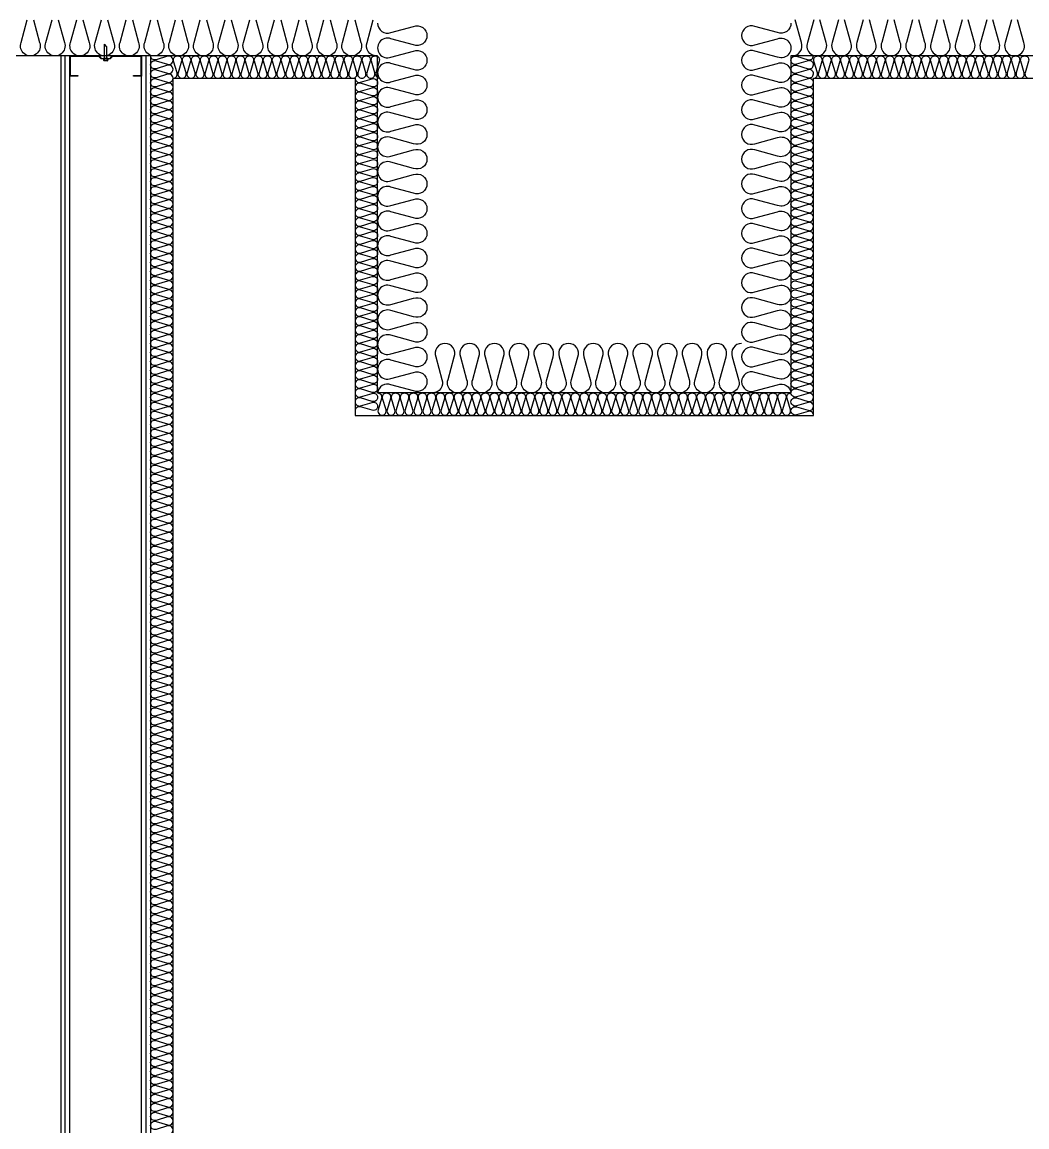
# Model space of a CAD drawing. Header units: millimetres. Extents: x 19868 to 801382, y -4805 to 85279.
# Drawn here: x 331637 to 333873, y 77936 to 80394 of the extents above; entities that cross this region are included whole.
import ezdxf

# ---------------------------------------------------------------- set-up
doc = ezdxf.new("R2010")
doc.units = ezdxf.units.MM
doc.header["$LTSCALE"] = 250
for name, color, linetype in [('8입면선', 8, 'Continuous'), ('A-WALL-D', 7, 'Continuous'), ('GAGAM-DT', 7, 'Continuous'), ('ISL', 251, 'Continuous'), ('입면', 7, 'Continuous')]:
    doc.layers.add(name, color=color, linetype=linetype)

# ---------------------------------------------------------------- blocks, each defined once
blk = doc.blocks.new('*U123')
at = {"layer": '8입면선', "color": 8}
for p, q in [((3316397.6, 472011.4), (3316397.6, 477051.4)), ((3316577.6, 472011.4), (3316577.6, 477051.4))]:
    blk.add_line(p, q, dxfattribs=at)
at = {"layer": 'A-WALL-D'}
for p, q in [((3316387.6, 477051.4), (3316387.6, 472011.4)), ((3316407.6, 477051.4), (3316387.6, 477051.4)), ((3316407.6, 472021.4), (3316407.6, 477051.4)), ((3316567.6, 472021.4), (3316567.6, 477051.4)), ((3316587.6, 477051.4), (3316567.6, 477051.4)), ((3316587.6, 477051.4), (3316587.6, 472011.4))]:
    blk.add_line(p, q, dxfattribs=at)
at = {"layer": 'GAGAM-DT', "color": 8}
for p, q in [((3316485.3, 477045.6), (3316485.3, 477077)), ((3316490.3, 477071.5), (3316485.3, 477077)), ((3316490.3, 477045.6), (3316490.3, 477071.5)), ((3316492.7, 477045.6), (3316482.8, 477045.6)), ((3316482.8, 477045.6), (3316482.8, 477042.1)), ((3316491.2, 477040.6), (3316484.3, 477040.6)), ((3316485.3, 477045.6), (3316485.3, 477040.6)), ((3316490.3, 477045.6), (3316490.3, 477040.6)), ((3316492.7, 477045.6), (3316492.7, 477042.1))]:
    blk.add_line(p, q, dxfattribs=at)
for centre, start, end in [((3316484.3, 477042.1), 180, 270), ((3316491.2, 477042.1), 270, 0)]:
    blk.add_arc(centre, 1.51, start, end, dxfattribs=at)
at = {"layer": '입면', "color": 6}
for p, q in [((3316407.6, 477006.4), (3316407.6, 477051.4)), ((3316407.6, 477051.4), (3316472.9, 477051.4)), ((3316472.4, 477050.2), (3316408.8, 477050.2)), ((3316408.8, 477050.2), (3316408.8, 477007.6)), ((3316477.4, 477044.4), (3316472.4, 477050.2)), ((3316472.9, 477051.4), (3316477.9, 477045.6)), ((3316497.3, 477045.6), (3316502.3, 477051.4)), ((3316502.8, 477050.2), (3316497.8, 477044.4)), ((3316502.3, 477051.4), (3316567.6, 477051.4)), ((3316566.4, 477050.2), (3316502.8, 477050.2)), ((3316566.4, 477007.6), (3316566.4, 477050.2)), ((3316567.6, 477051.4), (3316567.6, 477006.4)), ((3316497.8, 477044.4), (3316477.4, 477044.4)), ((3316477.9, 477045.6), (3316497.3, 477045.6)), ((3316425.4, 477006.4), (3316407.6, 477006.4)), ((3316408.8, 477007.6), (3316425.4, 477007.6)), ((3316425.4, 477007.6), (3316425.4, 477006.4)), ((3316549.8, 477006.4), (3316549.8, 477007.6)), ((3316549.8, 477007.6), (3316566.4, 477007.6)), ((3316567.6, 477006.4), (3316549.8, 477006.4))]:
    blk.add_line(p, q, dxfattribs=at)

msp = doc.modelspace()

# ---------------------------------------------------------------- linework, layer by layer
at = {"layer": 'ISL', "elevation": 0}
for points in [[(331662.6, 80399.1), (331676.3, 80348.7, -1.449198), (331635.1, 80348.7), (331648.8, 80399.1, 0.524856)], [(331717.6, 80399.1), (331731.3, 80348.7, -1.449198), (331690.1, 80348.7), (331703.8, 80399.1, 0.524856)], [(331772.6, 80399.1), (331786.3, 80348.7, -1.449198), (331745.1, 80348.7), (331758.8, 80399.1, 0.524856)], [(331827.6, 80399.1), (331841.3, 80348.7, -1.449198), (331800.1, 80348.7), (331813.8, 80399.1, 0.524856)], [(331882.6, 80399.1), (331896.3, 80348.7, -1.449198), (331855.1, 80348.7), (331868.8, 80399.1, 0.524856)], [(331937.6, 80399.1), (331951.3, 80348.7, -1.449198), (331910.1, 80348.7), (331923.8, 80399.1, 0.524856)], [(331992.6, 80399.1), (332006.3, 80348.7, -1.449198), (331965.1, 80348.7), (331978.8, 80399.1, 0.524856)], [(332047.6, 80399.1), (332061.3, 80348.7, -1.449198), (332020.1, 80348.7), (332033.8, 80399.1, 0.524856)], [(332102.6, 80399.1), (332116.3, 80348.7, -1.449198), (332075.1, 80348.7), (332088.8, 80399.1, 0.524856)], [(332157.6, 80399.1), (332171.3, 80348.7, -1.449198), (332130.1, 80348.7), (332143.8, 80399.1, 0.524856)], [(332212.6, 80399.1), (332226.3, 80348.7, -1.449198), (332185.1, 80348.7), (332198.8, 80399.1, 0.524856)], [(332267.6, 80399.1), (332281.3, 80348.7, -1.449198), (332240.1, 80348.7), (332253.8, 80399.1, 0.524856)], [(332322.6, 80399.1), (332336.3, 80348.7, -1.449198), (332295.1, 80348.7), (332308.8, 80399.1, 0.524856)], [(332377.6, 80399.1), (332391.3, 80348.7, -1.449198), (332350.1, 80348.7), (332363.8, 80399.1, 0.524856)], [(332425.7, 80318.9, -0.524933), (332405.1, 80348.7), (332418.8, 80399.1, 0.524856)], [(333350.7, 80318.9, 0.524933), (333371.3, 80348.7), (333357.6, 80399.1, -0.524856)], [(333398.8, 80399.1), (333385.1, 80348.7, 1.449198), (333426.3, 80348.7), (333412.6, 80399.1, -0.524856)], [(333453.8, 80399.1), (333440.1, 80348.7, 1.449198), (333481.3, 80348.7), (333467.6, 80399.1, -0.524856)], [(333508.8, 80399.1), (333495.1, 80348.7, 1.449198), (333536.3, 80348.7), (333522.6, 80399.1, -0.524856)], [(333563.8, 80399.1), (333550.1, 80348.7, 1.449198), (333591.3, 80348.7), (333577.6, 80399.1, -0.524856)], [(333618.8, 80399.1), (333605.1, 80348.7, 1.449198), (333646.3, 80348.7), (333632.6, 80399.1, -0.524856)], [(333673.8, 80399.1), (333660.1, 80348.7, 1.449198), (333701.3, 80348.7), (333687.6, 80399.1, -0.524856)], [(333728.8, 80399.1), (333715.1, 80348.7, 1.449198), (333756.3, 80348.7), (333742.6, 80399.1, -0.524856)], [(333783.8, 80399.1), (333770.1, 80348.7, 1.449198), (333811.3, 80348.7), (333797.6, 80399.1, -0.524856)], [(333838.8, 80399.1), (333825.1, 80348.7, 1.449198), (333866.3, 80348.7), (333852.6, 80399.1, -0.524856)], [(331961.1, 77920.1, 1.372593), (331961.1, 77937.8), (331935.3, 77930.1, -0.509267), (331923.2, 77938.9, -0.509267), (331935.3, 77947.8), (331961.1, 77940.1, 1.372593), (331961.1, 77957.8), (331935.3, 77950.1, -0.509267), (331923.2, 77958.9, -0.509267), (331935.3, 77967.8), (331961.1, 77960.1, 1.372593), (331961.1, 77977.8), (331935.3, 77970.1, -0.509267), (331923.2, 77978.9, -0.509267), (331935.3, 77987.8), (331961.1, 77980.1, 1.372593), (331961.1, 77997.8), (331935.3, 77990.1, -0.509267), (331923.2, 77998.9, -0.509267), (331935.3, 78007.8), (331961.1, 78000.1, 1.372593), (331961.1, 78017.8), (331935.3, 78010.1, -0.509267), (331923.2, 78018.9, -0.509267), (331935.3, 78027.8), (331961.1, 78020.1, 1.372593), (331961.1, 78037.8), (331935.3, 78030.1, -0.509267), (331923.2, 78038.9, -0.509267), (331935.3, 78047.8), (331961.1, 78040.1, 1.372593), (331961.1, 78057.8), (331935.3, 78050.1, -0.509267), (331923.2, 78058.9, -0.509267), (331935.3, 78067.8), (331961.1, 78060.1, 1.372593), (331961.1, 78077.8), (331935.3, 78070.1, -0.509267), (331923.2, 78078.9, -0.509267), (331935.3, 78087.8), (331961.1, 78080.1, 1.372593), (331961.1, 78097.8), (331935.3, 78090.1, -0.509267), (331923.2, 78098.9, -0.509267), (331935.3, 78107.8), (331961.1, 78100.1, 1.372593), (331961.1, 78117.8), (331935.3, 78110.1, -0.509267), (331923.2, 78118.9, -0.509267), (331935.3, 78127.8), (331961.1, 78120.1, 1.372593), (331961.1, 78137.8), (331935.3, 78130.1, -0.509267), (331923.2, 78138.9, -0.509267), (331935.3, 78147.8), (331961.1, 78140.1, 1.372593), (331961.1, 78157.8), (331935.3, 78150.1, -0.509267), (331923.2, 78158.9, -0.509267), (331935.3, 78167.8), (331961.1, 78160.1, 1.372593), (331961.1, 78177.8), (331935.3, 78170.1, -0.509267), (331923.2, 78178.9, -0.509267), (331935.3, 78187.8), (331961.1, 78180.1, 1.372593), (331961.1, 78197.8), (331935.3, 78190.1, -0.509267), (331923.2, 78198.9, -0.509267), (331935.3, 78207.8), (331961.1, 78200.1, 1.372593), (331961.1, 78217.8), (331935.3, 78210.1, -0.509267), (331923.2, 78218.9, -0.509267), (331935.3, 78227.8), (331961.1, 78220.1, 1.372593), (331961.1, 78237.8), (331935.3, 78230.1, -0.509267), (331923.2, 78238.9, -0.509267), (331935.3, 78247.8), (331961.1, 78240.1, 1.372593), (331961.1, 78257.8), (331935.3, 78250.1, -0.509267), (331923.2, 78258.9, -0.509267), (331935.3, 78267.8), (331961.1, 78260.1, 1.372593), (331961.1, 78277.8), (331935.3, 78270.1, -0.509267), (331923.2, 78278.9, -0.509267), (331935.3, 78287.8), (331961.1, 78280.1, 1.372593), (331961.1, 78297.8), (331935.3, 78290.1, -0.509267), (331923.2, 78298.9, -0.509267), (331935.3, 78307.8), (331961.1, 78300.1, 1.372593), (331961.1, 78317.8), (331935.3, 78310.1, -0.509267), (331923.2, 78318.9, -0.509267), (331935.3, 78327.8), (331961.1, 78320.1, 1.372593), (331961.1, 78337.8), (331935.3, 78330.1, -0.509267), (331923.2, 78338.9, -0.509267), (331935.3, 78347.8), (331961.1, 78340.1, 1.372593), (331961.1, 78357.8), (331935.3, 78350.1, -0.509267), (331923.2, 78358.9, -0.509267), (331935.3, 78367.8), (331961.1, 78360.1, 1.372593), (331961.1, 78377.8), (331935.3, 78370.1, -0.509267), (331923.2, 78378.9, -0.509267), (331935.3, 78387.8), (331961.1, 78380.1, 1.372593), (331961.1, 78397.8), (331935.3, 78390.1, -0.509267), (331923.2, 78398.9, -0.509267), (331935.3, 78407.8), (331961.1, 78400.1, 1.372593), (331961.1, 78417.8), (331935.3, 78410.1, -0.509267), (331923.2, 78418.9, -0.509267), (331935.3, 78427.8), (331961.1, 78420.1, 1.372593), (331961.1, 78437.8), (331935.3, 78430.1, -0.509267), (331923.2, 78438.9, -0.509267), (331935.3, 78447.8), (331961.1, 78440.1, 1.372593), (331961.1, 78457.8), (331935.3, 78450.1, -0.509267), (331923.2, 78458.9, -0.509267), (331935.3, 78467.8), (331961.1, 78460.1, 1.372593), (331961.1, 78477.8), (331935.3, 78470.1, -0.509267), (331923.2, 78478.9, -0.509267), (331935.3, 78487.8), (331961.1, 78480.1, 1.372593), (331961.1, 78497.8), (331935.3, 78490.1, -0.509267), (331923.2, 78498.9, -0.509267), (331935.3, 78507.8), (331961.1, 78500.1, 1.372593), (331961.1, 78517.8), (331935.3, 78510.1, -0.509267), (331923.2, 78518.9, -0.509267), (331935.3, 78527.8), (331961.1, 78520.1, 1.372593), (331961.1, 78537.8), (331935.3, 78530.1, -0.509267), (331923.2, 78538.9, -0.509267), (331935.3, 78547.8), (331961.1, 78540.1, 1.372593), (331961.1, 78557.8), (331935.3, 78550.1, -0.509267), (331923.2, 78558.9, -0.509267), (331935.3, 78567.8), (331961.1, 78560.1, 1.372593), (331961.1, 78577.8), (331935.3, 78570.1, -0.509267), (331923.2, 78578.9, -0.509267), (331935.3, 78587.8), (331961.1, 78580.1, 1.372593), (331961.1, 78597.8), (331935.3, 78590.1, -0.509267), (331923.2, 78598.9, -0.509267), (331935.3, 78607.8), (331961.1, 78600.1, 1.372593), (331961.1, 78617.8), (331935.3, 78610.1, -0.509267), (331923.2, 78618.9, -0.509267), (331935.3, 78627.8), (331961.1, 78620.1, 1.372593), (331961.1, 78637.8), (331935.3, 78630.1, -0.509267), (331923.2, 78638.9, -0.509267), (331935.3, 78647.8), (331961.1, 78640.1, 1.372593), (331961.1, 78657.8), (331935.3, 78650.1, -0.509267), (331923.2, 78658.9, -0.509267), (331935.3, 78667.8), (331961.1, 78660.1, 1.372593), (331961.1, 78677.8), (331935.3, 78670.1, -0.509267), (331923.2, 78678.9, -0.509267), (331935.3, 78687.8), (331961.1, 78680.1, 1.372593), (331961.1, 78697.8), (331935.3, 78690.1, -0.509267), (331923.2, 78698.9, -0.509267), (331935.3, 78707.8), (331961.1, 78700.1, 1.372593), (331961.1, 78717.8), (331935.3, 78710.1, -0.509267), (331923.2, 78718.9, -0.509267), (331935.3, 78727.8), (331961.1, 78720.1, 1.372593), (331961.1, 78737.8), (331935.3, 78730.1, -0.509267), (331923.2, 78738.9, -0.509267), (331935.3, 78747.8), (331961.1, 78740.1, 1.372593), (331961.1, 78757.8), (331935.3, 78750.1, -0.509267), (331923.2, 78758.9, -0.509267), (331935.3, 78767.8), (331961.1, 78760.1, 1.372593), (331961.1, 78777.8), (331935.3, 78770.1, -0.509267), (331923.2, 78778.9, -0.509267), (331935.3, 78787.8), (331961.1, 78780.1, 1.372593), (331961.1, 78797.8), (331935.3, 78790.1, -0.509267), (331923.2, 78798.9, -0.509267), (331935.3, 78807.8), (331961.1, 78800.1, 1.372593), (331961.1, 78817.8), (331935.3, 78810.1, -0.509267), (331923.2, 78818.9, -0.509267), (331935.3, 78827.8), (331961.1, 78820.1, 1.372593), (331961.1, 78837.8), (331935.3, 78830.1, -0.509267), (331923.2, 78838.9, -0.509267), (331935.3, 78847.8), (331961.1, 78840.1, 1.372593), (331961.1, 78857.8), (331935.3, 78850.1, -0.509267), (331923.2, 78858.9, -0.509267), (331935.3, 78867.8), (331961.1, 78860.1, 1.372593), (331961.1, 78877.8), (331935.3, 78870.1, -0.509267), (331923.2, 78878.9, -0.509267), (331935.3, 78887.8), (331961.1, 78880.1, 1.372593), (331961.1, 78897.8), (331935.3, 78890.1, -0.509267), (331923.2, 78898.9, -0.509267), (331935.3, 78907.8), (331961.1, 78900.1, 1.372593), (331961.1, 78917.8), (331935.3, 78910.1, -0.509267), (331923.2, 78918.9, -0.509267), (331935.3, 78927.8), (331961.1, 78920.1, 1.372593), (331961.1, 78937.8), (331935.3, 78930.1, -0.509267), (331923.2, 78938.9, -0.509267), (331935.3, 78947.8), (331961.1, 78940.1, 1.372593), (331961.1, 78957.8), (331935.3, 78950.1, -0.509267), (331923.2, 78958.9, -0.509267), (331935.3, 78967.8), (331961.1, 78960.1, 1.372593), (331961.1, 78977.8), (331935.3, 78970.1, -0.509267), (331923.2, 78978.9, -0.509267), (331935.3, 78987.8), (331961.1, 78980.1, 1.372593), (331961.1, 78997.8), (331935.3, 78990.1, -0.509267), (331923.2, 78998.9, -0.509267), (331935.3, 79007.8), (331961.1, 79000.1, 1.372593), (331961.1, 79017.8), (331935.3, 79010.1, -0.509267), (331923.2, 79018.9, -0.509267), (331935.3, 79027.8), (331961.1, 79020.1, 1.372593), (331961.1, 79037.8), (331935.3, 79030.1, -0.509267), (331923.2, 79038.9, -0.509267), (331935.3, 79047.8), (331961.1, 79040.1, 1.372593), (331961.1, 79057.8), (331935.3, 79050.1, -0.509267), (331923.2, 79058.9, -0.509267), (331935.3, 79067.8), (331961.1, 79060.1, 1.372593), (331961.1, 79077.8), (331935.3, 79070.1, -0.509267), (331923.2, 79078.9, -0.509267), (331935.3, 79087.8), (331961.1, 79080.1, 1.372593), (331961.1, 79097.8), (331935.3, 79090.1, -0.509267), (331923.2, 79098.9, -0.509267), (331935.3, 79107.8), (331961.1, 79100.1, 1.372593), (331961.1, 79117.8), (331935.3, 79110.1, -0.509267), (331923.2, 79118.9, -0.509267), (331935.3, 79127.8), (331961.1, 79120.1, 1.372593), (331961.1, 79137.8), (331935.3, 79130.1, -0.509267), (331923.2, 79138.9, -0.509267), (331935.3, 79147.8), (331961.1, 79140.1, 1.372593), (331961.1, 79157.8), (331935.3, 79150.1, -0.509267), (331923.2, 79158.9, -0.509267), (331935.3, 79167.8), (331961.1, 79160.1, 1.372593), (331961.1, 79177.8), (331935.3, 79170.1, -0.509267), (331923.2, 79178.9, -0.509267), (331935.3, 79187.8), (331961.1, 79180.1, 1.372593), (331961.1, 79197.8), (331935.3, 79190.1, -0.509267), (331923.2, 79198.9, -0.509267), (331935.3, 79207.8), (331961.1, 79200.1, 1.372593), (331961.1, 79217.8), (331935.3, 79210.1, -0.509267), (331923.2, 79218.9, -0.509267), (331935.3, 79227.8), (331961.1, 79220.1, 1.372593), (331961.1, 79237.8), (331935.3, 79230.1, -0.509267), (331923.2, 79238.9, -0.509267), (331935.3, 79247.8), (331961.1, 79240.1, 1.372593), (331961.1, 79257.8), (331935.3, 79250.1, -0.509267), (331923.2, 79258.9, -0.509267), (331935.3, 79267.8), (331961.1, 79260.1, 1.372593), (331961.1, 79277.8), (331935.3, 79270.1, -0.509267), (331923.2, 79278.9, -0.509267), (331935.3, 79287.8), (331961.1, 79280.1, 1.372593), (331961.1, 79297.8), (331935.3, 79290.1, -0.509267), (331923.2, 79298.9, -0.509267), (331935.3, 79307.8), (331961.1, 79300.1, 1.372593), (331961.1, 79317.8), (331935.3, 79310.1, -0.509267), (331923.2, 79318.9, -0.509267), (331935.3, 79327.8), (331961.1, 79320.1, 1.372593), (331961.1, 79337.8), (331935.3, 79330.1, -0.509267), (331923.2, 79338.9, -0.509267), (331935.3, 79347.8), (331961.1, 79340.1, 1.372593), (331961.1, 79357.8), (331935.3, 79350.1, -0.509267), (331923.2, 79358.9, -0.509267), (331935.3, 79367.8), (331961.1, 79360.1, 1.372593), (331961.1, 79377.8), (331935.3, 79370.1, -0.509267), (331923.2, 79378.9, -0.509267), (331935.3, 79387.8), (331961.1, 79380.1, 1.372593), (331961.1, 79397.8), (331935.3, 79390.1, -0.509267), (331923.2, 79398.9, -0.509267), (331935.3, 79407.8), (331961.1, 79400.1, 1.372593), (331961.1, 79417.8), (331935.3, 79410.1, -0.509267), (331923.2, 79418.9, -0.509267), (331935.3, 79427.8), (331961.1, 79420.1, 1.372593), (331961.1, 79437.8), (331935.3, 79430.1, -0.509267), (331923.2, 79438.9, -0.509267), (331935.3, 79447.8), (331961.1, 79440.1, 1.372593), (331961.1, 79457.8), (331935.3, 79450.1, -0.509267), (331923.2, 79458.9, -0.509267), (331935.3, 79467.8), (331961.1, 79460.1, 1.372593), (331961.1, 79477.8), (331935.3, 79470.1, -0.509267), (331923.2, 79478.9, -0.509267), (331935.3, 79487.8), (331961.1, 79480.1, 1.372593), (331961.1, 79497.8), (331935.3, 79490.1, -0.509267), (331923.2, 79498.9, -0.509267), (331935.3, 79507.8), (331961.1, 79500.1, 1.372593), (331961.1, 79517.8), (331935.3, 79510.1, -0.509267), (331923.2, 79518.9, -0.509267), (331935.3, 79527.8), (331961.1, 79520.1, 1.372593), (331961.1, 79537.8), (331935.3, 79530.1, -0.509267), (331923.2, 79538.9, -0.509267), (331935.3, 79547.8), (331961.1, 79540.1, 1.372593), (331961.1, 79557.8), (331935.3, 79550.1, -0.509267), (331923.2, 79558.9, -0.509267), (331935.3, 79567.8), (331961.1, 79560.1, 1.372593), (331961.1, 79577.8), (331935.3, 79570.1, -0.509267), (331923.2, 79578.9, -0.509267), (331935.3, 79587.8), (331961.1, 79580.1, 1.372593), (331961.1, 79597.8), (331935.3, 79590.1, -0.509267), (331923.2, 79598.9, -0.509267), (331935.3, 79607.8), (331961.1, 79600.1, 1.372593), (331961.1, 79617.8), (331935.3, 79610.1, -0.509267), (331923.2, 79618.9, -0.509267), (331935.3, 79627.8), (331961.1, 79620.1, 1.372593), (331961.1, 79637.8), (331935.3, 79630.1, -0.509267), (331923.2, 79638.9, -0.509267), (331935.3, 79647.8), (331961.1, 79640.1, 1.372593), (331961.1, 79657.8), (331935.3, 79650.1, -0.509267), (331923.2, 79658.9, -0.509267), (331935.3, 79667.8), (331961.1, 79660.1, 1.372593), (331961.1, 79677.8), (331935.3, 79670.1, -0.509267), (331923.2, 79678.9, -0.509267), (331935.3, 79687.8), (331961.1, 79680.1, 1.372593), (331961.1, 79697.8), (331935.3, 79690.1, -0.509267), (331923.2, 79698.9, -0.509267), (331935.3, 79707.8), (331961.1, 79700.1, 1.372593), (331961.1, 79717.8), (331935.3, 79710.1, -0.509267), (331923.2, 79718.9, -0.509267), (331935.3, 79727.8), (331961.1, 79720.1, 1.372593), (331961.1, 79737.8), (331935.3, 79730.1, -0.509267), (331923.2, 79738.9, -0.509267), (331935.3, 79747.8), (331961.1, 79740.1, 1.372593), (331961.1, 79757.8), (331935.3, 79750.1, -0.509267), (331923.2, 79758.9, -0.509267), (331935.3, 79767.8), (331961.1, 79760.1, 1.372593), (331961.1, 79777.8), (331935.3, 79770.1, -0.509267), (331923.2, 79778.9, -0.509267), (331935.3, 79787.8), (331961.1, 79780.1, 1.372593), (331961.1, 79797.8), (331935.3, 79790.1, -0.509267), (331923.2, 79798.9, -0.509267), (331935.3, 79807.8), (331961.1, 79800.1, 1.372593), (331961.1, 79817.8), (331935.3, 79810.1, -0.509267), (331923.2, 79818.9, -0.509267), (331935.3, 79827.8), (331961.1, 79820.1, 1.372593), (331961.1, 79837.8), (331935.3, 79830.1, -0.509267), (331923.2, 79838.9, -0.509267), (331935.3, 79847.8), (331961.1, 79840.1, 1.372593), (331961.1, 79857.8), (331935.3, 79850.1, -0.509267), (331923.2, 79858.9, -0.509267), (331935.3, 79867.8), (331961.1, 79860.1, 1.372593), (331961.1, 79877.8), (331935.3, 79870.1, -0.509267), (331923.2, 79878.9, -0.509267), (331935.3, 79887.8), (331961.1, 79880.1, 1.372593), (331961.1, 79897.8), (331935.3, 79890.1, -0.509267), (331923.2, 79898.9, -0.509267), (331935.3, 79907.8), (331961.1, 79900.1, 1.372593), (331961.1, 79917.8), (331935.3, 79910.1, -0.509267), (331923.2, 79918.9, -0.509267), (331935.3, 79927.8), (331961.1, 79920.1, 1.372593), (331961.1, 79937.8), (331935.3, 79930.1, -0.509267), (331923.2, 79938.9, -0.509267), (331935.3, 79947.8), (331961.1, 79940.1, 1.372593), (331961.1, 79957.8), (331935.3, 79950.1, -0.509267), (331923.2, 79958.9, -0.509267), (331935.3, 79967.8), (331961.1, 79960.1, 1.372593), (331961.1, 79977.8), (331935.3, 79970.1, -0.509267), (331923.2, 79978.9, -0.509267), (331935.3, 79987.8), (331961.1, 79980.1, 1.372593), (331961.1, 79997.8), (331935.3, 79990.1, -0.509267), (331923.2, 79998.9, -0.509267), (331935.3, 80007.8), (331961.1, 80000.1, 1.372593), (331961.1, 80017.8), (331935.3, 80010.1, -0.509267), (331923.2, 80018.9, -0.509267), (331935.3, 80027.8), (331961.1, 80020.1, 1.372593), (331961.1, 80037.8), (331935.3, 80030.1, -0.509267), (331923.2, 80038.9, -0.509267), (331935.3, 80047.8), (331961.1, 80040.1, 1.372593), (331961.1, 80057.8), (331935.3, 80050.1, -0.509267), (331923.2, 80058.9, -0.509267), (331935.3, 80067.8), (331961.1, 80060.1, 1.372593), (331961.1, 80077.8), (331935.3, 80070.1, -0.509267), (331923.2, 80078.9, -0.509267), (331935.3, 80087.8), (331961.1, 80080.1, 1.372593), (331961.1, 80097.8), (331935.3, 80090.1, -0.509267), (331923.2, 80098.9, -0.509267), (331935.3, 80107.8), (331961.1, 80100.1, 1.372593), (331961.1, 80117.8), (331935.3, 80110.1, -0.509267), (331923.2, 80118.9, -0.509267), (331935.3, 80127.8), (331961.1, 80120.1, 1.372593), (331961.1, 80137.8), (331935.3, 80130.1, -0.509267), (331923.2, 80138.9, -0.509267), (331935.3, 80147.8), (331961.1, 80140.1, 1.372593), (331961.1, 80157.8), (331935.3, 80150.1, -0.509267), (331923.2, 80158.9, -0.509267), (331935.3, 80167.8), (331961.1, 80160.1, 1.372593), (331961.1, 80177.8), (331935.3, 80170.1, -0.509267), (331923.2, 80178.9, -0.509267), (331935.3, 80187.8), (331961.1, 80180.1, 1.372593), (331961.1, 80197.8), (331935.3, 80190.1, -0.509267), (331923.2, 80198.9, -0.509267), (331935.3, 80207.8), (331961.1, 80200.1, 1.372593), (331961.1, 80217.8), (331935.3, 80210.1, -0.509267), (331923.2, 80218.9, -0.509267), (331935.3, 80227.8), (331961.1, 80220.1, 1.372593), (331961.1, 80237.8), (331935.3, 80230.1, -0.509267), (331923.2, 80238.9, -0.509267), (331935.3, 80247.8), (331961.1, 80240.1, 1.372593), (331961.1, 80257.8), (331935.3, 80250.1, -0.509267), (331923.2, 80258.9, -0.509267), (331935.3, 80267.8), (331961.1, 80260.1, 1.372593), (331961.1, 80277.8), (331935.3, 80270.1, -0.509267), (331923.2, 80278.9, -0.509267), (331935.3, 80287.8), (331961.1, 80280.1, 1.372593), (331961.1, 80297.8), (331935.3, 80290.1, -0.509267), (331923.2, 80298.9, -0.509267), (331935.3, 80307.8), (331961.1, 80300.1, 1.372593), (331961.1, 80317.8), (331935.3, 80310.1, -0.509267), (331923.2, 80318.9)], [(331973.2, 80268.9, 0.509267), (331982, 80281.1), (331974.4, 80306.8, -1.372593), (331992, 80306.8), (331984.4, 80281.1, 0.509267), (331993.2, 80268.9, 0.509267), (332002, 80281.1), (331994.4, 80306.8, -1.372593), (332012, 80306.8), (332004.4, 80281.1, 0.509267), (332013.2, 80268.9, 0.509267), (332022, 80281.1), (332014.4, 80306.8, -1.372593), (332032, 80306.8), (332024.4, 80281.1, 0.509267), (332033.2, 80268.9, 0.509267), (332042, 80281.1), (332034.4, 80306.8, -1.372593), (332052, 80306.8), (332044.4, 80281.1, 0.509267), (332053.2, 80268.9, 0.509267), (332062, 80281.1), (332054.4, 80306.8, -1.372593), (332072, 80306.8), (332064.4, 80281.1, 0.509267), (332073.2, 80268.9, 0.509267), (332082, 80281.1), (332074.4, 80306.8, -1.372593), (332092, 80306.8), (332084.4, 80281.1, 0.509267), (332093.2, 80268.9, 0.509267), (332102, 80281.1), (332094.4, 80306.8, -1.372593), (332112, 80306.8), (332104.4, 80281.1, 0.509267), (332113.2, 80268.9, 0.509267), (332122, 80281.1), (332114.4, 80306.8, -1.372593), (332132, 80306.8), (332124.4, 80281.1, 0.509267), (332133.2, 80268.9, 0.509267), (332142, 80281.1), (332134.4, 80306.8, -1.372593), (332152, 80306.8), (332144.4, 80281.1, 0.509267), (332153.2, 80268.9, 0.509267), (332162, 80281.1), (332154.4, 80306.8, -1.372593), (332172, 80306.8), (332164.4, 80281.1, 0.509267), (332173.2, 80268.9, 0.509267), (332182, 80281.1), (332174.4, 80306.8, -1.372593), (332192, 80306.8), (332184.4, 80281.1, 0.509267), (332193.2, 80268.9, 0.509267), (332202, 80281.1), (332194.4, 80306.8, -1.372593), (332212, 80306.8), (332204.4, 80281.1, 0.509267), (332213.2, 80268.9, 0.509267), (332222, 80281.1), (332214.4, 80306.8, -1.372593), (332232, 80306.8), (332224.4, 80281.1, 0.509267), (332233.2, 80268.9, 0.509267), (332242, 80281.1), (332234.4, 80306.8, -1.372593), (332252, 80306.8), (332244.4, 80281.1, 0.509267), (332253.2, 80268.9, 0.509267), (332262, 80281.1), (332254.4, 80306.8, -1.372593), (332272, 80306.8), (332264.4, 80281.1, 0.509267), (332273.2, 80268.9, 0.509267), (332282, 80281.1), (332274.4, 80306.8, -1.372593), (332292, 80306.8), (332284.4, 80281.1, 0.509267), (332293.2, 80268.9, 0.509267), (332302, 80281.1), (332294.4, 80306.8, -1.372593), (332312, 80306.8), (332304.4, 80281.1, 0.509267), (332313.2, 80268.9, 0.509267), (332322, 80281.1), (332314.4, 80306.8, -1.372593), (332332, 80306.8), (332324.4, 80281.1, 0.509267), (332333.2, 80268.9, 0.509267), (332342, 80281.1), (332334.4, 80306.8, -1.372593), (332352, 80306.8), (332344.4, 80281.1, 0.509267), (332353.2, 80268.9, 0.509267), (332362, 80281.1), (332354.4, 80306.8, -1.372593), (332372, 80306.8), (332364.4, 80281.1, 0.509267), (332373.2, 80268.9, 0.509267), (332382, 80281.1), (332374.4, 80306.8, -1.372593), (332392, 80306.8), (332384.4, 80281.1, 0.509267), (332393.2, 80268.9, 0.509267), (332402, 80281.1), (332394.4, 80306.8, -1.372593), (332412, 80306.8), (332404.4, 80281.1, 0.509267), (332413.2, 80268.9, 0.509267), (332422, 80281.1), (332414.4, 80306.8, -1.372593), (332432, 80306.8), (332424.4, 80281.1, 0.509267), (332433.2, 80268.9)], [(333398.2, 79518.9, 0.509267), (333386.1, 79527.8), (333360.3, 79520.1, -1.372593), (333360.3, 79537.8), (333386.1, 79530.1, 0.509267), (333398.2, 79538.9, 0.509267), (333386.1, 79547.8), (333360.3, 79540.1, -1.372593), (333360.3, 79557.8), (333386.1, 79550.1, 0.509267), (333398.2, 79558.9, 0.509267), (333386.1, 79567.8), (333360.3, 79560.1, -1.372593), (333360.3, 79577.8), (333386.1, 79570.1, 0.509267), (333398.2, 79578.9, 0.509267), (333386.1, 79587.8), (333360.3, 79580.1, -1.372593), (333360.3, 79597.8), (333386.1, 79590.1, 0.509267), (333398.2, 79598.9, 0.509267), (333386.1, 79607.8), (333360.3, 79600.1, -1.372593), (333360.3, 79617.8), (333386.1, 79610.1, 0.509267), (333398.2, 79618.9, 0.509267), (333386.1, 79627.8), (333360.3, 79620.1, -1.372593), (333360.3, 79637.8), (333386.1, 79630.1, 0.509267), (333398.2, 79638.9, 0.509267), (333386.1, 79647.8), (333360.3, 79640.1, -1.372593), (333360.3, 79657.8), (333386.1, 79650.1, 0.509267), (333398.2, 79658.9, 0.509267), (333386.1, 79667.8), (333360.3, 79660.1, -1.372593), (333360.3, 79677.8), (333386.1, 79670.1, 0.509267), (333398.2, 79678.9, 0.509267), (333386.1, 79687.8), (333360.3, 79680.1, -1.372593), (333360.3, 79697.8), (333386.1, 79690.1, 0.509267), (333398.2, 79698.9, 0.509267), (333386.1, 79707.8), (333360.3, 79700.1, -1.372593), (333360.3, 79717.8), (333386.1, 79710.1, 0.509267), (333398.2, 79718.9, 0.509267), (333386.1, 79727.8), (333360.3, 79720.1, -1.372593), (333360.3, 79737.8), (333386.1, 79730.1, 0.509267), (333398.2, 79738.9, 0.509267), (333386.1, 79747.8), (333360.3, 79740.1, -1.372593), (333360.3, 79757.8), (333386.1, 79750.1, 0.509267), (333398.2, 79758.9, 0.509267), (333386.1, 79767.8), (333360.3, 79760.1, -1.372593), (333360.3, 79777.8), (333386.1, 79770.1, 0.509267), (333398.2, 79778.9, 0.509267), (333386.1, 79787.8), (333360.3, 79780.1, -1.372593), (333360.3, 79797.8), (333386.1, 79790.1, 0.509267), (333398.2, 79798.9, 0.509267), (333386.1, 79807.8), (333360.3, 79800.1, -1.372593), (333360.3, 79817.8), (333386.1, 79810.1, 0.509267), (333398.2, 79818.9, 0.509267), (333386.1, 79827.8), (333360.3, 79820.1, -1.372593), (333360.3, 79837.8), (333386.1, 79830.1, 0.509267), (333398.2, 79838.9, 0.509267), (333386.1, 79847.8), (333360.3, 79840.1, -1.372593), (333360.3, 79857.8), (333386.1, 79850.1, 0.509267), (333398.2, 79858.9, 0.509267), (333386.1, 79867.8), (333360.3, 79860.1, -1.372593), (333360.3, 79877.8), (333386.1, 79870.1, 0.509267), (333398.2, 79878.9, 0.509267), (333386.1, 79887.8), (333360.3, 79880.1, -1.372593), (333360.3, 79897.8), (333386.1, 79890.1, 0.509267), (333398.2, 79898.9, 0.509267), (333386.1, 79907.8), (333360.3, 79900.1, -1.372593), (333360.3, 79917.8), (333386.1, 79910.1, 0.509267), (333398.2, 79918.9, 0.509267), (333386.1, 79927.8), (333360.3, 79920.1, -1.372593), (333360.3, 79937.8), (333386.1, 79930.1, 0.509267), (333398.2, 79938.9, 0.509267), (333386.1, 79947.8), (333360.3, 79940.1, -1.372593), (333360.3, 79957.8), (333386.1, 79950.1, 0.509267), (333398.2, 79958.9, 0.509267), (333386.1, 79967.8), (333360.3, 79960.1, -1.372593), (333360.3, 79977.8), (333386.1, 79970.1, 0.509267), (333398.2, 79978.9, 0.509267), (333386.1, 79987.8), (333360.3, 79980.1, -1.372593), (333360.3, 79997.8), (333386.1, 79990.1, 0.509267), (333398.2, 79998.9, 0.509267), (333386.1, 80007.8), (333360.3, 80000.1, -1.372593), (333360.3, 80017.8), (333386.1, 80010.1, 0.509267), (333398.2, 80018.9, 0.509267), (333386.1, 80027.8), (333360.3, 80020.1, -1.372593), (333360.3, 80037.8), (333386.1, 80030.1, 0.509267), (333398.2, 80038.9, 0.509267), (333386.1, 80047.8), (333360.3, 80040.1, -1.372593), (333360.3, 80057.8), (333386.1, 80050.1, 0.509267), (333398.2, 80058.9, 0.509267), (333386.1, 80067.8), (333360.3, 80060.1, -1.372593), (333360.3, 80077.8), (333386.1, 80070.1, 0.509267), (333398.2, 80078.9, 0.509267), (333386.1, 80087.8), (333360.3, 80080.1, -1.372593), (333360.3, 80097.8), (333386.1, 80090.1, 0.509267), (333398.2, 80098.9, 0.509267), (333386.1, 80107.8), (333360.3, 80100.1, -1.372593), (333360.3, 80117.8), (333386.1, 80110.1, 0.509267), (333398.2, 80118.9, 0.509267), (333386.1, 80127.8), (333360.3, 80120.1, -1.372593), (333360.3, 80137.8), (333386.1, 80130.1, 0.509267), (333398.2, 80138.9, 0.509267), (333386.1, 80147.8), (333360.3, 80140.1, -1.372593), (333360.3, 80157.8), (333386.1, 80150.1, 0.509267), (333398.2, 80158.9, 0.509267), (333386.1, 80167.8), (333360.3, 80160.1, -1.372593), (333360.3, 80177.8), (333386.1, 80170.1, 0.509267), (333398.2, 80178.9, 0.509267), (333386.1, 80187.8), (333360.3, 80180.1, -1.372593), (333360.3, 80197.8), (333386.1, 80190.1, 0.509267), (333398.2, 80198.9, 0.509267), (333386.1, 80207.8), (333360.3, 80200.1, -1.372593), (333360.3, 80217.8), (333386.1, 80210.1, 0.509267), (333398.2, 80218.9, 0.509267), (333386.1, 80227.8), (333360.3, 80220.1, -1.372593), (333360.3, 80237.8), (333386.1, 80230.1, 0.509267), (333398.2, 80238.9, 0.509267), (333386.1, 80247.8), (333360.3, 80240.1, -1.372593), (333360.3, 80257.8), (333386.1, 80250.1, 0.509267), (333398.2, 80258.9, 0.509267), (333386.1, 80267.8), (333360.3, 80260.1, -1.372593), (333360.3, 80277.8), (333386.1, 80270.1, 0.509267), (333398.2, 80278.9, 0.509267), (333386.1, 80287.8), (333360.3, 80280.1, -1.372593), (333360.3, 80297.8), (333386.1, 80290.1, 0.509267), (333398.2, 80298.9, 0.509267), (333386.1, 80307.8), (333360.3, 80300.1, -1.372593), (333360.3, 80317.8), (333386.1, 80310.1, 0.509267), (333398.2, 80318.9)], [(333398.2, 80268.9, 0.509267), (333407, 80281.1), (333399.4, 80306.8, -1.372593), (333417, 80306.8), (333409.4, 80281.1, 0.509267), (333418.2, 80268.9, 0.509267), (333427, 80281.1), (333419.4, 80306.8, -1.372593), (333437, 80306.8), (333429.4, 80281.1, 0.509267), (333438.2, 80268.9, 0.509267), (333447, 80281.1), (333439.4, 80306.8, -1.372593), (333457, 80306.8), (333449.4, 80281.1, 0.509267), (333458.2, 80268.9, 0.509267), (333467, 80281.1), (333459.4, 80306.8, -1.372593), (333477, 80306.8), (333469.4, 80281.1, 0.509267), (333478.2, 80268.9, 0.509267), (333487, 80281.1), (333479.4, 80306.8, -1.372593), (333497, 80306.8), (333489.4, 80281.1, 0.509267), (333498.2, 80268.9, 0.509267), (333507, 80281.1), (333499.4, 80306.8, -1.372593), (333517, 80306.8), (333509.4, 80281.1, 0.509267), (333518.2, 80268.9, 0.509267), (333527, 80281.1), (333519.4, 80306.8, -1.372593), (333537, 80306.8), (333529.4, 80281.1, 0.509267), (333538.2, 80268.9, 0.509267), (333547, 80281.1), (333539.4, 80306.8, -1.372593), (333557, 80306.8), (333549.4, 80281.1, 0.509267), (333558.2, 80268.9, 0.509267), (333567, 80281.1), (333559.4, 80306.8, -1.372593), (333577, 80306.8), (333569.4, 80281.1, 0.509267), (333578.2, 80268.9, 0.509267), (333587, 80281.1), (333579.4, 80306.8, -1.372593), (333597, 80306.8), (333589.4, 80281.1, 0.509267), (333598.2, 80268.9, 0.509267), (333607, 80281.1), (333599.4, 80306.8, -1.372593), (333617, 80306.8), (333609.4, 80281.1, 0.509267), (333618.2, 80268.9, 0.509267), (333627, 80281.1), (333619.4, 80306.8, -1.372593), (333637, 80306.8), (333629.4, 80281.1, 0.509267), (333638.2, 80268.9, 0.509267), (333647, 80281.1), (333639.4, 80306.8, -1.372593), (333657, 80306.8), (333649.4, 80281.1, 0.509267), (333658.2, 80268.9, 0.509267), (333667, 80281.1), (333659.4, 80306.8, -1.372593), (333677, 80306.8), (333669.4, 80281.1, 0.509267), (333678.2, 80268.9, 0.509267), (333687, 80281.1), (333679.4, 80306.8, -1.372593), (333697, 80306.8), (333689.4, 80281.1, 0.509267), (333698.2, 80268.9, 0.509267), (333707, 80281.1), (333699.4, 80306.8, -1.372593), (333717, 80306.8), (333709.4, 80281.1, 0.509267), (333718.2, 80268.9, 0.509267), (333727, 80281.1), (333719.4, 80306.8, -1.372593), (333737, 80306.8), (333729.4, 80281.1, 0.509267), (333738.2, 80268.9, 0.509267), (333747, 80281.1), (333739.4, 80306.8, -1.372593), (333757, 80306.8), (333749.4, 80281.1, 0.509267), (333758.2, 80268.9, 0.509267), (333767, 80281.1), (333759.4, 80306.8, -1.372593), (333777, 80306.8), (333769.4, 80281.1, 0.509267), (333778.2, 80268.9, 0.509267), (333787, 80281.1), (333779.4, 80306.8, -1.372593), (333797, 80306.8), (333789.4, 80281.1, 0.509267), (333798.2, 80268.9, 0.509267), (333807, 80281.1), (333799.4, 80306.8, -1.372593), (333817, 80306.8), (333809.4, 80281.1, 0.509267), (333818.2, 80268.9, 0.509267), (333827, 80281.1), (333819.4, 80306.8, -1.372593), (333837, 80306.8), (333829.4, 80281.1, 0.509267), (333838.2, 80268.9, 0.509267), (333847, 80281.1), (333839.4, 80306.8, -1.372593), (333857, 80306.8), (333849.4, 80281.1, 0.509267), (333858.2, 80268.9, 0.509267), (333867, 80281.1), (333859.4, 80306.8, -1.372593), (333877, 80306.8), (333869.4, 80281.1, 0.509267), (333878.2, 80268.9, 0.509267)], [(332378.2, 80268.9, 0.509267), (332390.3, 80260.1), (332416.1, 80267.8, -1.372593), (332416.1, 80250.1), (332390.3, 80257.8, 0.509267), (332378.2, 80248.9, 0.509267), (332390.3, 80240.1), (332416.1, 80247.8, -1.372593), (332416.1, 80230.1), (332390.3, 80237.8, 0.509267), (332378.2, 80228.9, 0.509267), (332390.3, 80220.1), (332416.1, 80227.8, -1.372593), (332416.1, 80210.1), (332390.3, 80217.8, 0.509267), (332378.2, 80208.9, 0.509267), (332390.3, 80200.1), (332416.1, 80207.8, -1.372593), (332416.1, 80190.1), (332390.3, 80197.8, 0.509267), (332378.2, 80188.9, 0.509267), (332390.3, 80180.1), (332416.1, 80187.8, -1.372593), (332416.1, 80170.1), (332390.3, 80177.8, 0.509267), (332378.2, 80168.9, 0.509267), (332390.3, 80160.1), (332416.1, 80167.8, -1.372593), (332416.1, 80150.1), (332390.3, 80157.8, 0.509267), (332378.2, 80148.9, 0.509267), (332390.3, 80140.1), (332416.1, 80147.8, -1.372593), (332416.1, 80130.1), (332390.3, 80137.8, 0.509267), (332378.2, 80128.9, 0.509267), (332390.3, 80120.1), (332416.1, 80127.8, -1.372593), (332416.1, 80110.1), (332390.3, 80117.8, 0.509267), (332378.2, 80108.9, 0.509267), (332390.3, 80100.1), (332416.1, 80107.8, -1.372593), (332416.1, 80090.1), (332390.3, 80097.8, 0.509267), (332378.2, 80088.9, 0.509267), (332390.3, 80080.1), (332416.1, 80087.8, -1.372593), (332416.1, 80070.1), (332390.3, 80077.8, 0.509267), (332378.2, 80068.9, 0.509267), (332390.3, 80060.1), (332416.1, 80067.8, -1.372593), (332416.1, 80050.1), (332390.3, 80057.8, 0.509267), (332378.2, 80048.9, 0.509267), (332390.3, 80040.1), (332416.1, 80047.8, -1.372593), (332416.1, 80030.1), (332390.3, 80037.8, 0.509267), (332378.2, 80028.9, 0.509267), (332390.3, 80020.1), (332416.1, 80027.8, -1.372593), (332416.1, 80010.1), (332390.3, 80017.8, 0.509267), (332378.2, 80008.9, 0.509267), (332390.3, 80000.1), (332416.1, 80007.8, -1.372593), (332416.1, 79990.1), (332390.3, 79997.8, 0.509267), (332378.2, 79988.9, 0.509267), (332390.3, 79980.1), (332416.1, 79987.8, -1.372593), (332416.1, 79970.1), (332390.3, 79977.8, 0.509267), (332378.2, 79968.9, 0.509267), (332390.3, 79960.1), (332416.1, 79967.8, -1.372593), (332416.1, 79950.1), (332390.3, 79957.8, 0.509267), (332378.2, 79948.9, 0.509267), (332390.3, 79940.1), (332416.1, 79947.8, -1.372593), (332416.1, 79930.1), (332390.3, 79937.8, 0.509267), (332378.2, 79928.9, 0.509267), (332390.3, 79920.1), (332416.1, 79927.8, -1.372593), (332416.1, 79910.1), (332390.3, 79917.8, 0.509267), (332378.2, 79908.9, 0.509267), (332390.3, 79900.1), (332416.1, 79907.8, -1.372593), (332416.1, 79890.1), (332390.3, 79897.8, 0.509267), (332378.2, 79888.9, 0.509267), (332390.3, 79880.1), (332416.1, 79887.8, -1.372593), (332416.1, 79870.1), (332390.3, 79877.8, 0.509267), (332378.2, 79868.9, 0.509267), (332390.3, 79860.1), (332416.1, 79867.8, -1.372593), (332416.1, 79850.1), (332390.3, 79857.8, 0.509267), (332378.2, 79848.9, 0.509267), (332390.3, 79840.1), (332416.1, 79847.8, -1.372593), (332416.1, 79830.1), (332390.3, 79837.8, 0.509267), (332378.2, 79828.9, 0.509267), (332390.3, 79820.1), (332416.1, 79827.8, -1.372593), (332416.1, 79810.1), (332390.3, 79817.8, 0.509267), (332378.2, 79808.9, 0.509267), (332390.3, 79800.1), (332416.1, 79807.8, -1.372593), (332416.1, 79790.1), (332390.3, 79797.8, 0.509267), (332378.2, 79788.9, 0.509267), (332390.3, 79780.1), (332416.1, 79787.8, -1.372593), (332416.1, 79770.1), (332390.3, 79777.8, 0.509267), (332378.2, 79768.9, 0.509267), (332390.3, 79760.1), (332416.1, 79767.8, -1.372593), (332416.1, 79750.1), (332390.3, 79757.8, 0.509267), (332378.2, 79748.9, 0.509267), (332390.3, 79740.1), (332416.1, 79747.8, -1.372593), (332416.1, 79730.1), (332390.3, 79737.8, 0.509267), (332378.2, 79728.9, 0.509267), (332390.3, 79720.1), (332416.1, 79727.8, -1.372593), (332416.1, 79710.1), (332390.3, 79717.8, 0.509267), (332378.2, 79708.9, 0.509267), (332390.3, 79700.1), (332416.1, 79707.8, -1.372593), (332416.1, 79690.1), (332390.3, 79697.8, 0.509267), (332378.2, 79688.9, 0.509267), (332390.3, 79680.1), (332416.1, 79687.8, -1.372593), (332416.1, 79670.1), (332390.3, 79677.8, 0.509267), (332378.2, 79668.9, 0.509267), (332390.3, 79660.1), (332416.1, 79667.8, -1.372593), (332416.1, 79650.1), (332390.3, 79657.8, 0.509267), (332378.2, 79648.9, 0.509267), (332390.3, 79640.1), (332416.1, 79647.8, -1.372593), (332416.1, 79630.1), (332390.3, 79637.8, 0.509267), (332378.2, 79628.9, 0.509267), (332390.3, 79620.1), (332416.1, 79627.8, -1.372593), (332416.1, 79610.1), (332390.3, 79617.8, 0.509267), (332378.2, 79608.9, 0.509267), (332390.3, 79600.1), (332416.1, 79607.8, -1.372593), (332416.1, 79590.1), (332390.3, 79597.8, 0.509267), (332378.2, 79588.9, 0.509267), (332390.3, 79580.1), (332416.1, 79587.8, -1.372593), (332416.1, 79570.1), (332390.3, 79577.8, 0.509267), (332378.2, 79568.9, 0.509267), (332390.3, 79560.1), (332416.1, 79567.8, -1.372593), (332416.1, 79550.1), (332390.3, 79557.8, 0.509267), (332378.2, 79548.9, 0.509267), (332390.3, 79540.1), (332416.1, 79547.8, -1.372593), (332416.1, 79530.1), (332390.3, 79537.8, 0.509267), (332378.2, 79528.9)], [(332428.2, 79568.9, -0.509267), (332437, 79556.8), (332429.4, 79531.1, 1.372593), (332447, 79531.1), (332439.4, 79556.8, -0.509267), (332448.2, 79568.9, -0.509267), (332457, 79556.8), (332449.4, 79531.1, 1.372593), (332467, 79531.1), (332459.4, 79556.8, -0.509267), (332468.2, 79568.9, -0.509267), (332477, 79556.8), (332469.4, 79531.1, 1.372593), (332487, 79531.1), (332479.4, 79556.8, -0.509267), (332488.2, 79568.9, -0.509267), (332497, 79556.8), (332489.4, 79531.1, 1.372593), (332507, 79531.1), (332499.4, 79556.8, -0.509267), (332508.2, 79568.9, -0.509267), (332517, 79556.8), (332509.4, 79531.1, 1.372593), (332527, 79531.1), (332519.4, 79556.8, -0.509267), (332528.2, 79568.9, -0.509267), (332537, 79556.8), (332529.4, 79531.1, 1.372593), (332547, 79531.1), (332539.4, 79556.8, -0.509267), (332548.2, 79568.9, -0.509267), (332557, 79556.8), (332549.4, 79531.1, 1.372593), (332567, 79531.1), (332559.4, 79556.8, -0.509267), (332568.2, 79568.9, -0.509267), (332577, 79556.8), (332569.4, 79531.1, 1.372593), (332587, 79531.1), (332579.4, 79556.8, -0.509267), (332588.2, 79568.9, -0.509267), (332597, 79556.8), (332589.4, 79531.1, 1.372593), (332607, 79531.1), (332599.4, 79556.8, -0.509267), (332608.2, 79568.9, -0.509267), (332617, 79556.8), (332609.4, 79531.1, 1.372593), (332627, 79531.1), (332619.4, 79556.8, -0.509267), (332628.2, 79568.9, -0.509267), (332637, 79556.8), (332629.4, 79531.1, 1.372593), (332647, 79531.1), (332639.4, 79556.8, -0.509267), (332648.2, 79568.9, -0.509267), (332657, 79556.8), (332649.4, 79531.1, 1.372593), (332667, 79531.1), (332659.4, 79556.8, -0.509267), (332668.2, 79568.9, -0.509267), (332677, 79556.8), (332669.4, 79531.1, 1.372593), (332687, 79531.1), (332679.4, 79556.8, -0.509267), (332688.2, 79568.9, -0.509267), (332697, 79556.8), (332689.4, 79531.1, 1.372593), (332707, 79531.1), (332699.4, 79556.8, -0.509267), (332708.2, 79568.9, -0.509267), (332717, 79556.8), (332709.4, 79531.1, 1.372593), (332727, 79531.1), (332719.4, 79556.8, -0.509267), (332728.2, 79568.9, -0.509267), (332737, 79556.8), (332729.4, 79531.1, 1.372593), (332747, 79531.1), (332739.4, 79556.8, -0.509267), (332748.2, 79568.9, -0.509267), (332757, 79556.8), (332749.4, 79531.1, 1.372593), (332767, 79531.1), (332759.4, 79556.8, -0.509267), (332768.2, 79568.9, -0.509267), (332777, 79556.8), (332769.4, 79531.1, 1.372593), (332787, 79531.1), (332779.4, 79556.8, -0.509267), (332788.2, 79568.9, -0.509267), (332797, 79556.8), (332789.4, 79531.1, 1.372593), (332807, 79531.1), (332799.4, 79556.8, -0.509267), (332808.2, 79568.9, -0.509267), (332817, 79556.8), (332809.4, 79531.1, 1.372593), (332827, 79531.1), (332819.4, 79556.8, -0.509267), (332828.2, 79568.9, -0.509267), (332837, 79556.8), (332829.4, 79531.1, 1.372593), (332847, 79531.1), (332839.4, 79556.8, -0.509267), (332848.2, 79568.9, -0.509267), (332857, 79556.8), (332849.4, 79531.1, 1.372593), (332867, 79531.1), (332859.4, 79556.8, -0.509267), (332868.2, 79568.9, -0.509267), (332877, 79556.8), (332869.4, 79531.1, 1.372593), (332887, 79531.1), (332879.4, 79556.8, -0.509267), (332888.2, 79568.9, -0.509267), (332897, 79556.8), (332889.4, 79531.1, 1.372593), (332907, 79531.1), (332899.4, 79556.8, -0.509267), (332908.2, 79568.9, -0.509267), (332917, 79556.8), (332909.4, 79531.1, 1.372593), (332927, 79531.1), (332919.4, 79556.8, -0.509267), (332928.2, 79568.9, -0.509267), (332937, 79556.8), (332929.4, 79531.1, 1.372593), (332947, 79531.1), (332939.4, 79556.8, -0.509267), (332948.2, 79568.9, -0.509267), (332957, 79556.8), (332949.4, 79531.1, 1.372593), (332967, 79531.1), (332959.4, 79556.8, -0.509267), (332968.2, 79568.9, -0.509267), (332977, 79556.8), (332969.4, 79531.1, 1.372593), (332987, 79531.1), (332979.4, 79556.8, -0.509267), (332988.2, 79568.9, -0.509267), (332997, 79556.8), (332989.4, 79531.1, 1.372593), (333007, 79531.1), (332999.4, 79556.8, -0.509267), (333008.2, 79568.9, -0.509267), (333017, 79556.8), (333009.4, 79531.1, 1.372593), (333027, 79531.1), (333019.4, 79556.8, -0.509267), (333028.2, 79568.9, -0.509267), (333037, 79556.8), (333029.4, 79531.1, 1.372593), (333047, 79531.1), (333039.4, 79556.8, -0.509267), (333048.2, 79568.9, -0.509267), (333057, 79556.8), (333049.4, 79531.1, 1.372593), (333067, 79531.1), (333059.4, 79556.8, -0.509267), (333068.2, 79568.9, -0.509267), (333077, 79556.8), (333069.4, 79531.1, 1.372593), (333087, 79531.1), (333079.4, 79556.8, -0.509267), (333088.2, 79568.9, -0.509267), (333097, 79556.8), (333089.4, 79531.1, 1.372593), (333107, 79531.1), (333099.4, 79556.8, -0.509267), (333108.2, 79568.9, -0.509267), (333117, 79556.8), (333109.4, 79531.1, 1.372593), (333127, 79531.1), (333119.4, 79556.8, -0.509267), (333128.2, 79568.9, -0.509267), (333137, 79556.8), (333129.4, 79531.1, 1.372593), (333147, 79531.1), (333139.4, 79556.8, -0.509267), (333148.2, 79568.9, -0.509267), (333157, 79556.8), (333149.4, 79531.1, 1.372593), (333167, 79531.1), (333159.4, 79556.8, -0.509267), (333168.2, 79568.9, -0.509267), (333177, 79556.8), (333169.4, 79531.1, 1.372593), (333187, 79531.1), (333179.4, 79556.8, -0.509267), (333188.2, 79568.9, -0.509267), (333197, 79556.8), (333189.4, 79531.1, 1.372593), (333207, 79531.1), (333199.4, 79556.8, -0.509267), (333208.2, 79568.9, -0.509267), (333217, 79556.8), (333209.4, 79531.1, 1.372593), (333227, 79531.1), (333219.4, 79556.8, -0.509267), (333228.2, 79568.9, -0.509267), (333237, 79556.8), (333229.4, 79531.1, 1.372593), (333247, 79531.1), (333239.4, 79556.8, -0.509267), (333248.2, 79568.9, -0.509267), (333257, 79556.8), (333249.4, 79531.1, 1.372593), (333267, 79531.1), (333259.4, 79556.8, -0.509267), (333268.2, 79568.9, -0.509267), (333277, 79556.8), (333269.4, 79531.1, 1.372593), (333287, 79531.1), (333279.4, 79556.8, -0.509267), (333288.2, 79568.9, -0.509267), (333297, 79556.8), (333289.4, 79531.1, 1.372593), (333307, 79531.1), (333299.4, 79556.8, -0.509267), (333308.2, 79568.9, -0.509267), (333317, 79556.8), (333309.4, 79531.1, 1.372593), (333327, 79531.1), (333319.4, 79556.8, -0.509267), (333328.2, 79568.9, -0.509267), (333337, 79556.8), (333329.4, 79531.1, 1.372593), (333347, 79531.1), (333339.4, 79556.8, -0.509267), (333348.2, 79568.9)]]:
    msp.add_lwpolyline(points, format="xyb", dxfattribs=at)
at = {"layer": 'ISL'}
for points in [[(332428.2, 80391.4, 0.524933), (332458, 80370.9), (332508.4, 80384.5, -0.524856), (332538.2, 80363.9, -0.524856), (332508.4, 80343.4), (332458, 80357, 1.449198), (332458, 80315.9), (332508.4, 80329.5, -0.524856), (332538.2, 80308.9, -0.524856), (332508.4, 80288.4), (332458, 80302, 1.449198), (332458, 80260.9), (332508.4, 80274.5, -0.524856), (332538.2, 80253.9, -0.524856), (332508.4, 80233.4), (332458, 80247, 1.449198), (332458, 80205.9), (332508.4, 80219.5, -0.524856), (332538.2, 80198.9, -0.524856), (332508.4, 80178.4), (332458, 80192, 1.449198), (332458, 80150.9), (332508.4, 80164.5, -0.524856), (332538.2, 80143.9, -0.524856), (332508.4, 80123.4), (332458, 80137, 1.449198), (332458, 80095.9), (332508.4, 80109.5, -0.524856), (332538.2, 80088.9, -0.524856), (332508.4, 80068.4), (332458, 80082, 1.449198), (332458, 80040.9), (332508.4, 80054.5, -0.524856), (332538.2, 80033.9, -0.524856), (332508.4, 80013.4), (332458, 80027, 1.449198), (332458, 79985.9), (332508.4, 79999.5, -0.524856), (332538.2, 79978.9, -0.524856), (332508.4, 79958.4), (332458, 79972, 1.449198), (332458, 79930.9), (332508.4, 79944.5, -0.524856), (332538.2, 79923.9, -0.524856), (332508.4, 79903.4), (332458, 79917, 1.449198), (332458, 79875.9), (332508.4, 79889.5, -0.524856), (332538.2, 79868.9, -0.524856), (332508.4, 79848.4), (332458, 79862, 1.449198), (332458, 79820.9), (332508.4, 79834.5, -0.524856), (332538.2, 79813.9, -0.524856), (332508.4, 79793.4), (332458, 79807, 1.449198), (332458, 79765.9), (332508.4, 79779.5, -0.524856), (332538.2, 79758.9, -0.524856), (332508.4, 79738.4), (332458, 79752, 1.449198), (332458, 79710.9), (332508.4, 79724.5, -0.524856), (332538.2, 79703.9, -0.524856), (332508.4, 79683.4), (332458, 79697, 1.449198), (332458, 79655.9), (332508.4, 79669.5, -0.524856), (332538.2, 79648.9, -0.524856), (332508.4, 79628.4), (332458, 79642, 1.449198), (332458, 79600.9), (332508.4, 79614.5, -0.524856), (332538.2, 79593.9, -0.524856), (332508.4, 79573.4), (332458, 79587, 0.489145), (332428.4, 79568.9)], [(333348.2, 80391.4, -0.524933), (333318.4, 80370.9), (333268, 80384.5, 0.524856), (333238.2, 80363.9, 0.524856), (333268, 80343.4), (333318.4, 80357, -1.449198), (333318.4, 80315.9), (333268, 80329.5, 0.524856), (333238.2, 80308.9, 0.524856), (333268, 80288.4), (333318.4, 80302, -1.449198), (333318.4, 80260.9), (333268, 80274.5, 0.524856), (333238.2, 80253.9, 0.524856), (333268, 80233.4), (333318.4, 80247, -1.449198), (333318.4, 80205.9), (333268, 80219.5, 0.524856), (333238.2, 80198.9, 0.524856), (333268, 80178.4), (333318.4, 80192, -1.449198), (333318.4, 80150.9), (333268, 80164.5, 0.524856), (333238.2, 80143.9, 0.524856), (333268, 80123.4), (333318.4, 80137, -1.449198), (333318.4, 80095.9), (333268, 80109.5, 0.524856), (333238.2, 80088.9, 0.524856), (333268, 80068.4), (333318.4, 80082, -1.449198), (333318.4, 80040.9), (333268, 80054.5, 0.524856), (333238.2, 80033.9, 0.524856), (333268, 80013.4), (333318.4, 80027, -1.449198), (333318.4, 79985.9), (333268, 79999.5, 0.524856), (333238.2, 79978.9, 0.524856), (333268, 79958.4), (333318.4, 79972, -1.449198), (333318.4, 79930.9), (333268, 79944.5, 0.524856), (333238.2, 79923.9, 0.524856), (333268, 79903.4), (333318.4, 79917, -1.449198), (333318.4, 79875.9), (333268, 79889.5, 0.524856), (333238.2, 79868.9, 0.524856), (333268, 79848.4), (333318.4, 79862, -1.449198), (333318.4, 79820.9), (333268, 79834.5, 0.524856), (333238.2, 79813.9, 0.524856), (333268, 79793.4), (333318.4, 79807, -1.449198), (333318.4, 79765.9), (333268, 79779.5, 0.524856), (333238.2, 79758.9, 0.524856), (333268, 79738.4), (333318.4, 79752, -1.449198), (333318.4, 79710.9), (333268, 79724.5, 0.524856), (333238.2, 79703.9, 0.524856), (333268, 79683.4), (333318.4, 79697, -1.449198), (333318.4, 79655.9), (333268, 79669.5, 0.524856), (333238.2, 79648.9, 0.524856), (333268, 79628.4), (333318.4, 79642, -1.449198), (333318.4, 79600.9), (333268, 79614.5, 0.524856), (333238.2, 79593.9, 0.524856), (333268, 79573.4), (333318.4, 79587, -0.489145), (333348.1, 79568.9)], [(333238.2, 79678.9, 0.524856), (333217.6, 79649.1), (333231.3, 79598.7, -1.449198), (333190.1, 79598.7), (333203.8, 79649.1, 0.524856), (333183.2, 79678.9, 0.524856), (333162.6, 79649.1), (333176.3, 79598.7, -1.449198), (333135.1, 79598.7), (333148.8, 79649.1, 0.524856), (333128.2, 79678.9, 0.524856), (333107.6, 79649.1), (333121.3, 79598.7, -1.449198), (333080.1, 79598.7), (333093.8, 79649.1, 0.524856), (333073.2, 79678.9, 0.524856), (333052.6, 79649.1), (333066.3, 79598.7, -1.449198), (333025.1, 79598.7), (333038.8, 79649.1, 0.524856), (333018.2, 79678.9, 0.524856), (332997.6, 79649.1), (333011.3, 79598.7, -1.449198), (332970.1, 79598.7), (332983.8, 79649.1, 0.524856), (332963.2, 79678.9, 0.524856), (332942.6, 79649.1), (332956.3, 79598.7, -1.449198), (332915.1, 79598.7), (332928.8, 79649.1, 0.524856), (332908.2, 79678.9, 0.524856), (332887.6, 79649.1), (332901.3, 79598.7, -1.449198), (332860.1, 79598.7), (332873.8, 79649.1, 0.524856), (332853.2, 79678.9, 0.524856), (332832.6, 79649.1), (332846.3, 79598.7, -1.449198), (332805.1, 79598.7), (332818.8, 79649.1, 0.524856), (332798.2, 79678.9, 0.524856), (332777.6, 79649.1), (332791.3, 79598.7, -1.449198), (332750.1, 79598.7), (332763.8, 79649.1, 0.524856), (332743.2, 79678.9, 0.524856), (332722.6, 79649.1), (332736.3, 79598.7, -1.449198), (332695.1, 79598.7), (332708.8, 79649.1, 0.524856), (332688.2, 79678.9, 0.524856), (332667.6, 79649.1), (332681.3, 79598.7, -1.449198), (332640.1, 79598.7), (332653.8, 79649.1, 0.524856), (332633.2, 79678.9, 0.524856), (332612.6, 79649.1), (332626.3, 79598.7, -1.449198), (332585.1, 79598.7), (332598.8, 79649.1, 0.524856), (332578.2, 79678.9, 0.524856), (332557.6, 79649.1), (332571.3, 79598.7, -0.524914), (332550.7, 79568.9, -0.524914)]]:
    msp.add_lwpolyline(points, format="xyb", dxfattribs=at)
at = {"layer": 'ISL', "elevation": 0}
for points in [[(343688.2, 79568.9), (343178.2, 79568.9), (343178.2, 80318.9), (333348.2, 80318.9), (333348.2, 79568.9), (332428.2, 79568.9), (332428.2, 80318.9), (328898.2, 80318.9), (328898.2, 79568.9), (328388.2, 79568.9)], [(331923.2, 75278.9), (331973.2, 75278.9), (331973.2, 80268.9), (332378.2, 80268.9), (332378.2, 79518.9), (333398.2, 79518.9), (333398.2, 80268.9), (343128.2, 80268.9), (343128.2, 79518.9), (343638.2, 79518.9), (343638.2, 75278.9), (343688.2, 75278.9)]]:
    msp.add_lwpolyline(points, dxfattribs=at)

# ---------------------------------------------------------------- block references
at = {"layer": 'A-WALL-D'}
msp.add_blockref('*U123', (-2984664.4, -396732.5), dxfattribs=at)

doc.saveas('drawing.dxf')
